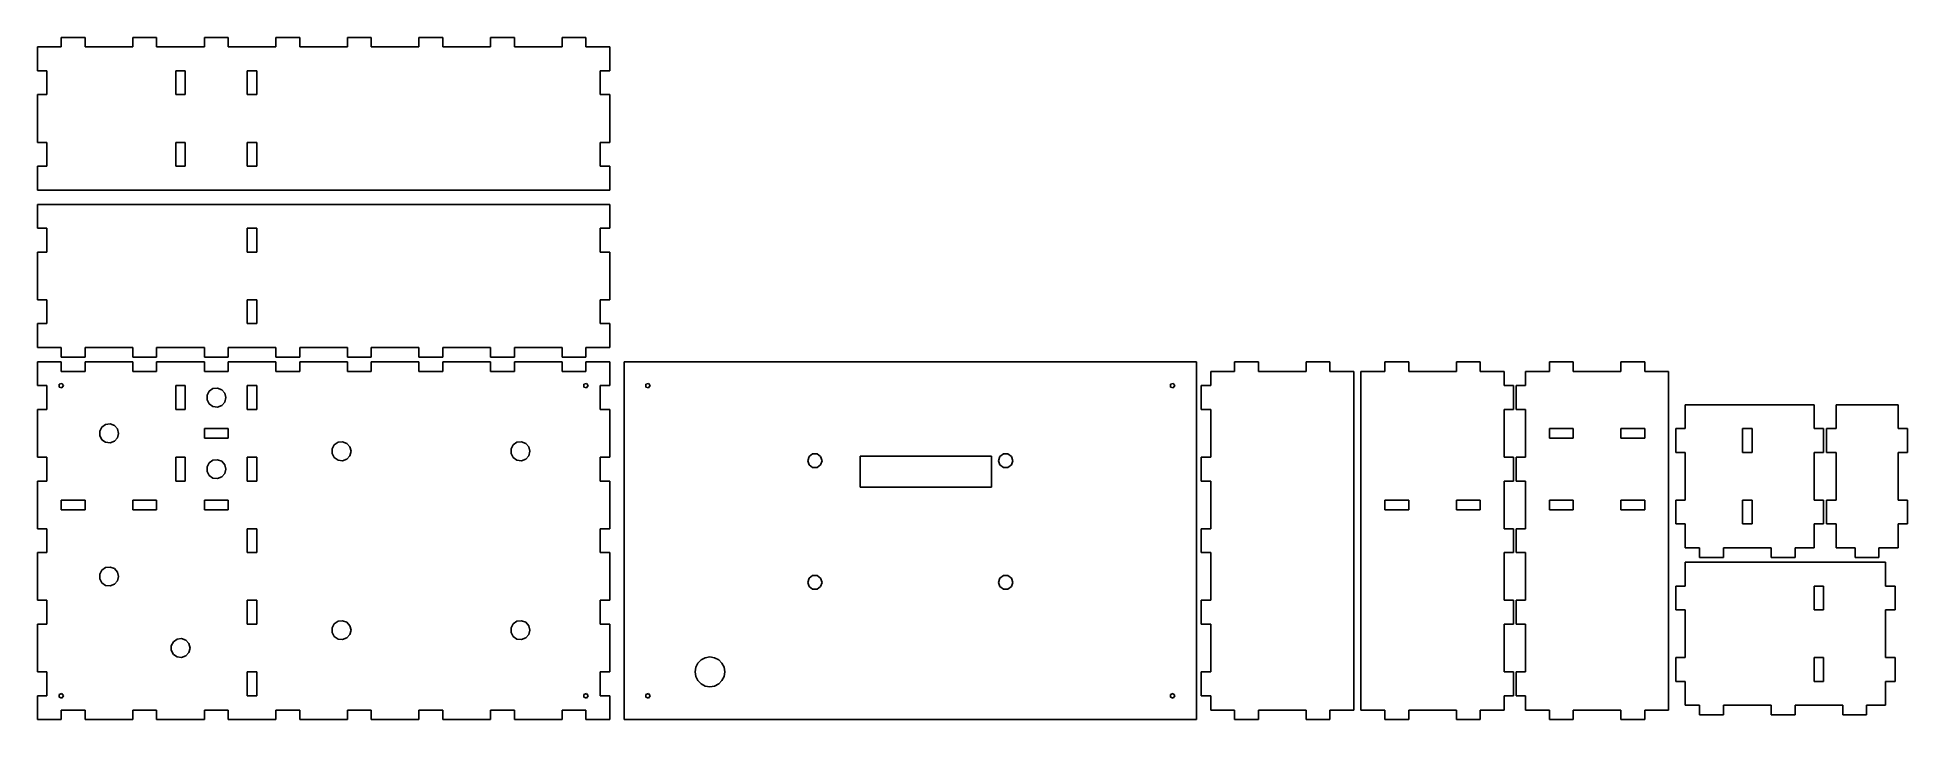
# Model space of a CAD drawing. Header units: metres. Extents: x 0 to 784, y 0 to 286.
import ezdxf

# ---------------------------------------------------------------- set-up
doc = ezdxf.new("R2010")
doc.units = ezdxf.units.M

msp = doc.modelspace()

# ---------------------------------------------------------------- linework, layer by layer
for p, q in [((20, 286), (10, 286)), ((10, 286), (10, 282)), ((20, 282), (20, 286)), ((50, 286), (40, 286)), ((40, 286), (40, 282)), ((50, 282), (50, 286)), ((80, 286), (70, 286)), ((70, 286), (70, 282)), ((80, 282), (80, 286)), ((110, 286), (100, 286)), ((100, 286), (100, 282)), ((110, 282), (110, 286)), ((140, 286), (130, 286)), ((130, 286), (130, 282)), ((140, 282), (140, 286)), ((170, 286), (160, 286)), ((160, 286), (160, 282)), ((170, 282), (170, 286)), ((200, 286), (190, 286)), ((190, 286), (190, 282)), ((200, 282), (200, 286)), ((230, 286), (220, 286)), ((220, 286), (220, 282)), ((230, 282), (230, 286)), ((10, 282), (0, 282)), ((0, 282), (0, 272)), ((40, 282), (20, 282)), ((70, 282), (50, 282)), ((100, 282), (80, 282)), ((130, 282), (110, 282)), ((160, 282), (140, 282)), ((190, 282), (170, 282)), ((220, 282), (200, 282)), ((240, 282), (230, 282)), ((240, 272), (240, 282)), ((0, 272), (4, 272)), ((4, 272), (4, 262)), ((58, 262), (58, 272)), ((58, 272), (62, 272)), ((62, 272), (62, 262)), ((88, 262), (88, 272)), ((88, 272), (92, 272)), ((92, 272), (92, 262)), ((236, 262), (236, 272)), ((236, 272), (240, 272)), ((4, 262), (0, 262)), ((0, 262), (0, 242)), ((62, 262), (58, 262)), ((92, 262), (88, 262)), ((240, 262), (236, 262)), ((240, 242), (240, 262)), ((0, 242), (4, 242)), ((4, 242), (4, 232)), ((58, 232), (58, 242)), ((58, 242), (62, 242)), ((62, 242), (62, 232)), ((88, 232), (88, 242)), ((88, 242), (92, 242)), ((92, 242), (92, 232)), ((236, 232), (236, 242)), ((236, 242), (240, 242)), ((4, 232), (0, 232)), ((0, 232), (0, 222)), ((62, 232), (58, 232)), ((92, 232), (88, 232)), ((240, 232), (236, 232)), ((240, 222), (240, 232)), ((0, 222), (240, 222)), ((240, 216), (0, 216)), ((0, 216), (0, 206)), ((240, 206), (240, 216)), ((0, 206), (4, 206)), ((4, 206), (4, 196)), ((88, 196), (88, 206)), ((88, 206), (92, 206)), ((92, 206), (92, 196)), ((236, 196), (236, 206)), ((236, 206), (240, 206)), ((4, 196), (0, 196)), ((0, 196), (0, 176)), ((92, 196), (88, 196)), ((240, 196), (236, 196)), ((240, 176), (240, 196)), ((0, 176), (4, 176)), ((4, 176), (4, 166)), ((88, 166), (88, 176)), ((88, 176), (92, 176)), ((92, 176), (92, 166)), ((236, 166), (236, 176)), ((236, 176), (240, 176)), ((4, 166), (0, 166)), ((0, 166), (0, 156)), ((92, 166), (88, 166)), ((240, 166), (236, 166)), ((240, 156), (240, 166)), ((0, 156), (10, 156)), ((10, 150), (0, 150)), ((0, 150), (0, 140)), ((10, 156), (10, 152)), ((10, 152), (20, 152)), ((10, 146), (10, 150)), ((20, 156), (40, 156)), ((20, 152), (20, 156)), ((40, 150), (20, 150)), ((20, 150), (20, 146)), ((40, 156), (40, 152)), ((40, 152), (50, 152)), ((40, 146), (40, 150)), ((50, 152), (50, 156)), ((50, 156), (70, 156)), ((70, 150), (50, 150)), ((50, 150), (50, 146)), ((70, 156), (70, 152)), ((70, 152), (80, 152)), ((70, 146), (70, 150)), ((80, 152), (80, 156)), ((80, 156), (100, 156)), ((100, 150), (80, 150)), ((80, 150), (80, 146)), ((100, 156), (100, 152)), ((100, 152), (110, 152)), ((100, 146), (100, 150)), ((110, 152), (110, 156)), ((110, 156), (130, 156)), ((130, 150), (110, 150)), ((110, 150), (110, 146)), ((130, 156), (130, 152)), ((130, 152), (140, 152)), ((130, 146), (130, 150)), ((140, 152), (140, 156)), ((140, 156), (160, 156)), ((160, 150), (140, 150)), ((140, 150), (140, 146)), ((160, 156), (160, 152)), ((160, 152), (170, 152)), ((160, 146), (160, 150)), ((170, 152), (170, 156)), ((170, 156), (190, 156)), ((190, 150), (170, 150)), ((170, 150), (170, 146)), ((190, 156), (190, 152)), ((190, 152), (200, 152)), ((190, 146), (190, 150)), ((200, 152), (200, 156)), ((200, 156), (220, 156)), ((220, 150), (200, 150)), ((200, 150), (200, 146)), ((220, 156), (220, 152)), ((220, 152), (230, 152)), ((220, 146), (220, 150)), ((230, 152), (230, 156)), ((230, 156), (240, 156)), ((240, 150), (230, 150)), ((230, 150), (230, 146)), ((240, 140), (240, 150)), ((486, 150), (246, 150)), ((246, 150), (246, 0)), ((486, 0), (486, 150)), ((512, 150), (502, 150)), ((502, 150), (502, 146)), ((512, 146), (512, 150)), ((542, 150), (532, 150)), ((532, 150), (532, 146)), ((542, 146), (542, 150)), ((575, 150), (565, 150)), ((565, 150), (565, 146)), ((575, 146), (575, 150)), ((605, 150), (595, 150)), ((595, 150), (595, 146)), ((605, 146), (605, 150)), ((644, 150), (634, 150)), ((634, 150), (634, 146)), ((644, 146), (644, 150)), ((674, 150), (664, 150)), ((664, 150), (664, 146)), ((674, 146), (674, 150)), ((20, 146), (10, 146)), ((50, 146), (40, 146)), ((80, 146), (70, 146)), ((110, 146), (100, 146)), ((140, 146), (130, 146)), ((170, 146), (160, 146)), ((200, 146), (190, 146)), ((230, 146), (220, 146)), ((502, 146), (492, 146)), ((492, 146), (492, 140)), ((532, 146), (512, 146)), ((552, 146), (542, 146)), ((552, 4), (552, 146)), ((565, 146), (555, 146)), ((555, 146), (555, 4)), ((595, 146), (575, 146)), ((615, 146), (605, 146)), ((615, 140), (615, 146)), ((634, 146), (624, 146)), ((624, 146), (624, 140)), ((664, 146), (644, 146)), ((684, 146), (674, 146)), ((684, 4), (684, 146)), ((0, 140), (4, 140)), ((4, 140), (4, 130)), ((9.191, 140.588), (10.309, 140.951)), ((9.191, 139.412), (9.191, 140.588)), ((10.309, 139.049), (9.191, 139.412)), ((10.309, 140.951), (11, 140)), ((11, 140), (10.309, 139.049)), ((58, 130), (58, 140)), ((58, 140), (62, 140)), ((62, 140), (62, 130)), ((71.1162, 135.957), (72.006, 137.652)), ((71.1162, 134.043), (71.1162, 135.957)), ((72.006, 132.348), (71.1162, 134.043)), ((72.006, 137.652), (73.5816, 138.74)), ((73.5816, 138.74), (75.4821, 138.971)), ((75.4821, 138.971), (77.2722, 138.292)), ((77.2722, 138.292), (78.5418, 136.859)), ((78.5418, 136.859), (79, 135)), ((79, 135), (78.5418, 133.141)), ((88, 130), (88, 140)), ((88, 140), (92, 140)), ((92, 140), (92, 130)), ((229.191, 140.588), (230.309, 140.951)), ((229.191, 139.412), (229.191, 140.588)), ((230.309, 139.049), (229.191, 139.412)), ((230.309, 140.951), (231, 140)), ((231, 140), (230.309, 139.049)), ((236, 130), (236, 140)), ((236, 140), (240, 140)), ((255.191, 140.588), (256.309, 140.951)), ((255.191, 139.412), (255.191, 140.588)), ((256.309, 139.049), (255.191, 139.412)), ((256.309, 140.951), (257, 140)), ((257, 140), (256.309, 139.049)), ((475.191, 140.588), (476.309, 140.951)), ((475.191, 139.412), (475.191, 140.588)), ((476.309, 139.049), (475.191, 139.412)), ((476.309, 140.951), (477, 140)), ((477, 140), (476.309, 139.049)), ((492, 140), (488, 140)), ((488, 140), (488, 130)), ((619, 140), (615, 140)), ((619, 130), (619, 140)), ((624, 140), (620, 140)), ((620, 140), (620, 130)), ((4, 130), (0, 130)), ((0, 130), (0, 110)), ((62, 130), (58, 130)), ((73.5816, 131.26), (72.006, 132.348)), ((75.4821, 131.029), (73.5816, 131.26)), ((77.2722, 131.708), (75.4821, 131.029)), ((78.5418, 133.141), (77.2722, 131.708)), ((92, 130), (88, 130)), ((240, 130), (236, 130)), ((240, 110), (240, 130)), ((488, 130), (492, 130)), ((492, 130), (492, 110)), ((615, 110), (615, 130)), ((615, 130), (619, 130)), ((620, 130), (624, 130)), ((624, 130), (624, 110)), ((745, 132), (691, 132)), ((691, 132), (691, 122)), ((745, 122), (745, 132)), ((780.2, 132), (754.2, 132)), ((754.2, 132), (754.2, 122)), ((780.2, 122), (780.2, 132)), ((26.1162, 120.957), (27.006, 122.652)), ((26.1162, 119.043), (26.1162, 120.957)), ((27.006, 117.348), (26.1162, 119.043)), ((27.006, 122.652), (28.5816, 123.74)), ((28.5816, 123.74), (30.4821, 123.971)), ((30.4821, 123.971), (32.2722, 123.292)), ((32.2722, 123.292), (33.5418, 121.859)), ((33.5418, 118.141), (32.2722, 116.708)), ((33.5418, 121.859), (34, 120)), ((34, 120), (33.5418, 118.141)), ((70, 118), (70, 122)), ((70, 122), (80, 122)), ((80, 118), (70, 118)), ((80, 122), (80, 118)), ((634, 118), (634, 122)), ((634, 122), (644, 122)), ((644, 118), (634, 118)), ((644, 122), (644, 118)), ((664, 118), (664, 122)), ((664, 122), (674, 122)), ((674, 118), (664, 118)), ((674, 122), (674, 118)), ((691, 122), (687, 122)), ((687, 122), (687, 112)), ((715, 112), (715, 122)), ((715, 122), (719, 122)), ((719, 122), (719, 112)), ((749, 122), (745, 122)), ((749, 112), (749, 122)), ((754.2, 122), (750.2, 122)), ((750.2, 122), (750.2, 112)), ((784.2, 122), (780.2, 122)), ((784.2, 112), (784.2, 122)), ((0, 110), (4, 110)), ((4, 110), (4, 100)), ((28.5816, 116.26), (27.006, 117.348)), ((30.4821, 116.029), (28.5816, 116.26)), ((32.2722, 116.708), (30.4821, 116.029)), ((58, 100), (58, 110)), ((58, 110), (62, 110)), ((62, 110), (62, 100)), ((88, 100), (88, 110)), ((88, 110), (92, 110)), ((92, 110), (92, 100)), ((123.616, 113.457), (124.506, 115.152)), ((123.616, 111.543), (123.616, 113.457)), ((124.506, 109.848), (123.616, 111.543)), ((124.506, 115.152), (126.082, 116.24)), ((126.082, 108.76), (124.506, 109.848)), ((126.082, 116.24), (127.982, 116.471)), ((127.982, 116.471), (129.772, 115.792)), ((129.772, 115.792), (131.042, 114.359)), ((131.042, 110.641), (129.772, 109.208)), ((131.042, 114.359), (131.5, 112.5)), ((131.5, 112.5), (131.042, 110.641)), ((198.616, 113.457), (199.506, 115.152)), ((198.616, 111.543), (198.616, 113.457)), ((199.506, 109.848), (198.616, 111.543)), ((199.506, 115.152), (201.082, 116.24)), ((201.082, 108.76), (199.506, 109.848)), ((201.082, 116.24), (202.982, 116.471)), ((202.982, 116.471), (204.772, 115.792)), ((204.772, 115.792), (206.042, 114.359)), ((206.042, 110.641), (204.772, 109.208)), ((206.042, 114.359), (206.5, 112.5)), ((206.5, 112.5), (206.042, 110.641)), ((236, 100), (236, 110)), ((236, 110), (240, 110)), ((323, 108.5), (323.573, 110.263)), ((323.573, 110.263), (325.073, 111.353)), ((325.073, 111.353), (326.927, 111.353)), ((326.927, 111.353), (328.427, 110.263)), ((328.427, 110.263), (329, 108.5)), ((345, 97.5), (345, 110.5)), ((345, 110.5), (400, 110.5)), ((400, 110.5), (400, 97.5)), ((403, 108.5), (403.573, 110.263)), ((403.573, 110.263), (405.073, 111.353)), ((405.073, 111.353), (406.927, 111.353)), ((406.927, 111.353), (408.427, 110.263)), ((408.427, 110.263), (409, 108.5)), ((492, 110), (488, 110)), ((488, 110), (488, 100)), ((619, 110), (615, 110)), ((619, 100), (619, 110)), ((624, 110), (620, 110)), ((620, 110), (620, 100)), ((687, 112), (691, 112)), ((691, 112), (691, 92)), ((719, 112), (715, 112)), ((745, 92), (745, 112)), ((745, 112), (749, 112)), ((750.2, 112), (754.2, 112)), ((754.2, 112), (754.2, 92)), ((780.2, 92), (780.2, 112)), ((780.2, 112), (784.2, 112)), ((71.1162, 105.957), (72.006, 107.652)), ((71.1162, 104.043), (71.1162, 105.957)), ((72.006, 102.348), (71.1162, 104.043)), ((72.006, 107.652), (73.5816, 108.74)), ((73.5816, 101.26), (72.006, 102.348)), ((73.5816, 108.74), (75.4821, 108.971)), ((75.4821, 108.971), (77.2722, 108.292)), ((77.2722, 108.292), (78.5418, 106.859)), ((78.5418, 103.141), (77.2722, 101.708)), ((78.5418, 106.859), (79, 105)), ((79, 105), (78.5418, 103.141)), ((127.982, 108.529), (126.082, 108.76)), ((129.772, 109.208), (127.982, 108.529)), ((202.982, 108.529), (201.082, 108.76)), ((204.772, 109.208), (202.982, 108.529)), ((323.573, 106.737), (323, 108.5)), ((325.073, 105.647), (323.573, 106.737)), ((326.927, 105.647), (325.073, 105.647)), ((328.427, 106.737), (326.927, 105.647)), ((329, 108.5), (328.427, 106.737)), ((403.573, 106.737), (403, 108.5)), ((405.073, 105.647), (403.573, 106.737)), ((406.927, 105.647), (405.073, 105.647)), ((408.427, 106.737), (406.927, 105.647)), ((409, 108.5), (408.427, 106.737)), ((4, 100), (0, 100)), ((0, 100), (0, 80)), ((62, 100), (58, 100)), ((75.4821, 101.029), (73.5816, 101.26)), ((77.2722, 101.708), (75.4821, 101.029)), ((92, 100), (88, 100)), ((240, 100), (236, 100)), ((240, 80), (240, 100)), ((400, 97.5), (345, 97.5)), ((488, 100), (492, 100)), ((492, 100), (492, 80)), ((615, 80), (615, 100)), ((615, 100), (619, 100)), ((620, 100), (624, 100)), ((624, 100), (624, 80)), ((10, 88), (10, 92)), ((10, 92), (20, 92)), ((20, 88), (10, 88)), ((20, 92), (20, 88)), ((40, 88), (40, 92)), ((40, 92), (50, 92)), ((50, 88), (40, 88)), ((50, 92), (50, 88)), ((70, 88), (70, 92)), ((70, 92), (80, 92)), ((80, 88), (70, 88)), ((80, 92), (80, 88)), ((565, 88), (565, 92)), ((565, 92), (575, 92)), ((575, 88), (565, 88)), ((575, 92), (575, 88)), ((595, 88), (595, 92)), ((595, 92), (605, 92)), ((605, 88), (595, 88)), ((605, 92), (605, 88)), ((634, 88), (634, 92)), ((634, 92), (644, 92)), ((644, 88), (634, 88)), ((644, 92), (644, 88)), ((664, 88), (664, 92)), ((664, 92), (674, 92)), ((674, 88), (664, 88)), ((674, 92), (674, 88)), ((691, 92), (687, 92)), ((687, 92), (687, 82)), ((715, 82), (715, 92)), ((715, 92), (719, 92)), ((719, 92), (719, 82)), ((749, 92), (745, 92)), ((749, 82), (749, 92)), ((754.2, 92), (750.2, 92)), ((750.2, 92), (750.2, 82)), ((784.2, 92), (780.2, 92)), ((784.2, 82), (784.2, 92)), ((0, 80), (4, 80)), ((4, 80), (4, 70)), ((88, 70), (88, 80)), ((88, 80), (92, 80)), ((92, 80), (92, 70)), ((236, 70), (236, 80)), ((236, 80), (240, 80)), ((492, 80), (488, 80)), ((488, 80), (488, 70)), ((619, 80), (615, 80)), ((619, 70), (619, 80)), ((624, 80), (620, 80)), ((620, 80), (620, 70)), ((687, 82), (691, 82)), ((691, 82), (691, 72)), ((719, 82), (715, 82)), ((745, 72), (745, 82)), ((745, 82), (749, 82)), ((750.2, 82), (754.2, 82)), ((754.2, 82), (754.2, 72)), ((780.2, 72), (780.2, 82)), ((780.2, 82), (784.2, 82)), ((691, 72), (697, 72)), ((697, 72), (697, 68)), ((707, 72), (727, 72)), ((707, 68), (707, 72)), ((727, 72), (727, 68)), ((737, 68), (737, 72)), ((737, 72), (745, 72)), ((754.2, 72), (762.2, 72)), ((762.2, 72), (762.2, 68)), ((772.2, 72), (780.2, 72)), ((772.2, 68), (772.2, 72)), ((4, 70), (0, 70)), ((0, 70), (0, 50)), ((27.006, 62.6525), (28.5816, 63.7401)), ((28.5816, 63.7401), (30.4821, 63.9708)), ((30.4821, 63.9708), (32.2722, 63.2919)), ((32.2722, 63.2919), (33.5418, 61.8589)), ((92, 70), (88, 70)), ((240, 70), (236, 70)), ((240, 50), (240, 70)), ((488, 70), (492, 70)), ((492, 70), (492, 50)), ((615, 50), (615, 70)), ((615, 70), (619, 70)), ((620, 70), (624, 70)), ((624, 70), (624, 50)), ((775, 66), (691, 66)), ((691, 66), (691, 56)), ((697, 68), (707, 68)), ((727, 68), (737, 68)), ((762.2, 68), (772.2, 68)), ((775, 56), (775, 66)), ((26.1162, 60.9573), (27.006, 62.6525)), ((26.1162, 59.0427), (26.1162, 60.9573)), ((27.006, 57.3475), (26.1162, 59.0427)), ((28.5816, 56.2599), (27.006, 57.3475)), ((30.4821, 56.0292), (28.5816, 56.2599)), ((32.2722, 56.7081), (30.4821, 56.0292)), ((33.5418, 58.1411), (32.2722, 56.7081)), ((33.5418, 61.8589), (34, 60)), ((34, 60), (33.5418, 58.1411)), ((323, 57.5), (323.573, 59.2634)), ((323.573, 55.7366), (323, 57.5)), ((323.573, 59.2634), (325.073, 60.3532)), ((325.073, 54.6468), (323.573, 55.7366)), ((325.073, 60.3532), (326.927, 60.3532)), ((326.927, 60.3532), (328.427, 59.2634)), ((328.427, 55.7366), (326.927, 54.6468)), ((328.427, 59.2634), (329, 57.5)), ((329, 57.5), (328.427, 55.7366)), ((403, 57.5), (403.573, 59.2634)), ((403.573, 55.7366), (403, 57.5)), ((403.573, 59.2634), (405.073, 60.3532)), ((405.073, 54.6468), (403.573, 55.7366)), ((405.073, 60.3532), (406.927, 60.3532)), ((406.927, 60.3532), (408.427, 59.2634)), ((408.427, 55.7366), (406.927, 54.6468)), ((408.427, 59.2634), (409, 57.5)), ((409, 57.5), (408.427, 55.7366)), ((691, 56), (687, 56)), ((687, 56), (687, 46)), ((745, 46), (745, 56)), ((745, 56), (749, 56)), ((749, 56), (749, 46)), ((779, 56), (775, 56)), ((779, 46), (779, 56)), ((0, 50), (4, 50)), ((4, 50), (4, 40)), ((88, 40), (88, 50)), ((88, 50), (92, 50)), ((92, 50), (92, 40)), ((236, 40), (236, 50)), ((236, 50), (240, 50)), ((326.927, 54.6468), (325.073, 54.6468)), ((406.927, 54.6468), (405.073, 54.6468)), ((492, 50), (488, 50)), ((488, 50), (488, 40)), ((619, 50), (615, 50)), ((619, 40), (619, 50)), ((624, 50), (620, 50)), ((620, 50), (620, 40)), ((4, 40), (0, 40)), ((0, 40), (0, 20)), ((92, 40), (88, 40)), ((123.616, 38.4573), (124.506, 40.1525)), ((124.506, 40.1525), (126.082, 41.2401)), ((126.082, 41.2401), (127.982, 41.4708)), ((127.982, 41.4708), (129.772, 40.7919)), ((129.772, 40.7919), (131.042, 39.3589)), ((131.042, 39.3589), (131.5, 37.5)), ((198.616, 38.4573), (199.506, 40.1525)), ((199.506, 40.1525), (201.082, 41.2401)), ((201.082, 41.2401), (202.982, 41.4708)), ((202.982, 41.4708), (204.772, 40.7919)), ((204.772, 40.7919), (206.042, 39.3589)), ((206.042, 39.3589), (206.5, 37.5)), ((240, 40), (236, 40)), ((240, 20), (240, 40)), ((488, 40), (492, 40)), ((492, 40), (492, 20)), ((615, 20), (615, 40)), ((615, 40), (619, 40)), ((620, 40), (624, 40)), ((624, 40), (624, 20)), ((687, 46), (691, 46)), ((691, 46), (691, 26)), ((749, 46), (745, 46)), ((775, 26), (775, 46)), ((775, 46), (779, 46)), ((56.1162, 30.9573), (57.006, 32.6525)), ((57.006, 32.6525), (58.5816, 33.7401)), ((58.5816, 33.7401), (60.4821, 33.9708)), ((60.4821, 33.9708), (62.2722, 33.2919)), ((62.2722, 33.2919), (63.5418, 31.8589)), ((63.5418, 31.8589), (64, 30)), ((123.616, 36.5427), (123.616, 38.4573)), ((124.506, 34.8475), (123.616, 36.5427)), ((126.082, 33.7599), (124.506, 34.8475)), ((127.982, 33.5292), (126.082, 33.7599)), ((129.772, 34.2081), (127.982, 33.5292)), ((131.042, 35.6411), (129.772, 34.2081)), ((131.5, 37.5), (131.042, 35.6411)), ((198.616, 36.5427), (198.616, 38.4573)), ((199.506, 34.8475), (198.616, 36.5427)), ((201.082, 33.7599), (199.506, 34.8475)), ((202.982, 33.5292), (201.082, 33.7599)), ((204.772, 34.2081), (202.982, 33.5292)), ((206.042, 35.6411), (204.772, 34.2081)), ((206.5, 37.5), (206.042, 35.6411)), ((56.1162, 29.0427), (56.1162, 30.9573)), ((57.006, 27.3475), (56.1162, 29.0427)), ((58.5816, 26.2599), (57.006, 27.3475)), ((60.4821, 26.0292), (58.5816, 26.2599)), ((62.2722, 26.7081), (60.4821, 26.0292)), ((63.5418, 28.1411), (62.2722, 26.7081)), ((64, 30), (63.5418, 28.1411)), ((276.056, 21.9314), (276.944, 23.6736)), ((276.944, 23.6736), (278.326, 25.0564)), ((278.326, 25.0564), (280.069, 25.9441)), ((280.069, 25.9441), (282, 26.25)), ((282, 26.25), (283.931, 25.9441)), ((283.931, 25.9441), (285.674, 25.0564)), ((285.674, 25.0564), (287.056, 23.6736)), ((287.056, 23.6736), (287.944, 21.9314)), ((691, 26), (687, 26)), ((687, 26), (687, 16)), ((745, 16), (745, 26)), ((745, 26), (749, 26)), ((749, 26), (749, 16)), ((779, 26), (775, 26)), ((779, 16), (779, 26)), ((0, 20), (4, 20)), ((4, 20), (4, 10)), ((88, 10), (88, 20)), ((88, 20), (92, 20)), ((92, 20), (92, 10)), ((236, 10), (236, 20)), ((236, 20), (240, 20)), ((275.75, 20), (276.056, 21.9314)), ((276.056, 18.0686), (275.75, 20)), ((276.944, 16.3263), (276.056, 18.0686)), ((278.326, 14.9436), (276.944, 16.3263)), ((287.056, 16.3263), (285.674, 14.9436)), ((287.944, 18.0686), (287.056, 16.3263)), ((287.944, 21.9314), (288.25, 20)), ((288.25, 20), (287.944, 18.0686)), ((492, 20), (488, 20)), ((488, 20), (488, 10)), ((619, 20), (615, 20)), ((619, 10), (619, 20)), ((624, 20), (620, 20)), ((620, 20), (620, 10)), ((687, 16), (691, 16)), ((691, 16), (691, 6)), ((749, 16), (745, 16)), ((775, 6), (775, 16)), ((775, 16), (779, 16)), ((4, 10), (0, 10)), ((0, 10), (0, 0)), ((9.191, 10.5878), (10.309, 10.951)), ((9.191, 9.4122), (9.191, 10.5878)), ((10.309, 9.0489), (9.191, 9.4122)), ((10.309, 10.951), (11, 10)), ((11, 10), (10.309, 9.0489)), ((92, 10), (88, 10)), ((229.191, 10.5878), (230.309, 10.951)), ((229.191, 9.4122), (229.191, 10.5878)), ((230.309, 9.0489), (229.191, 9.4122)), ((230.309, 10.951), (231, 10)), ((231, 10), (230.309, 9.0489)), ((240, 10), (236, 10)), ((240, 0), (240, 10)), ((255.191, 10.5878), (256.309, 10.951)), ((255.191, 9.4122), (255.191, 10.5878)), ((256.309, 9.0489), (255.191, 9.4122)), ((256.309, 10.951), (257, 10)), ((257, 10), (256.309, 9.0489)), ((280.069, 14.0559), (278.326, 14.9436)), ((282, 13.75), (280.069, 14.0559)), ((283.931, 14.0559), (282, 13.75)), ((285.674, 14.9436), (283.931, 14.0559)), ((475.191, 10.5878), (476.309, 10.951)), ((475.191, 9.4122), (475.191, 10.5878)), ((476.309, 9.0489), (475.191, 9.4122)), ((476.309, 10.951), (477, 10)), ((477, 10), (476.309, 9.0489)), ((488, 10), (492, 10)), ((492, 10), (492, 4)), ((615, 4), (615, 10)), ((615, 10), (619, 10)), ((620, 10), (624, 10)), ((624, 10), (624, 4)), ((0, 0), (10, 0)), ((10, 4), (20, 4)), ((10, 0), (10, 4)), ((20, 4), (20, 0)), ((20, 0), (40, 0)), ((40, 0), (40, 4)), ((40, 4), (50, 4)), ((50, 4), (50, 0)), ((50, 0), (70, 0)), ((70, 0), (70, 4)), ((70, 4), (80, 4)), ((80, 4), (80, 0)), ((80, 0), (100, 0)), ((100, 0), (100, 4)), ((100, 4), (110, 4)), ((110, 4), (110, 0)), ((110, 0), (130, 0)), ((130, 0), (130, 4)), ((130, 4), (140, 4)), ((140, 4), (140, 0)), ((140, 0), (160, 0)), ((160, 0), (160, 4)), ((160, 4), (170, 4)), ((170, 4), (170, 0)), ((170, 0), (190, 0)), ((190, 0), (190, 4)), ((190, 4), (200, 4)), ((200, 4), (200, 0)), ((200, 0), (220, 0)), ((220, 0), (220, 4)), ((220, 4), (230, 4)), ((230, 4), (230, 0)), ((230, 0), (240, 0)), ((246, 0), (486, 0)), ((492, 4), (502, 4)), ((502, 4), (502, 0)), ((502, 0), (512, 0)), ((512, 4), (532, 4)), ((512, 0), (512, 4)), ((532, 4), (532, 0)), ((532, 0), (542, 0)), ((542, 0), (542, 4)), ((542, 4), (552, 4)), ((555, 4), (565, 4)), ((565, 4), (565, 0)), ((565, 0), (575, 0)), ((575, 4), (595, 4)), ((575, 0), (575, 4)), ((595, 4), (595, 0)), ((595, 0), (605, 0)), ((605, 0), (605, 4)), ((605, 4), (615, 4)), ((624, 4), (634, 4)), ((634, 4), (634, 0)), ((634, 0), (644, 0)), ((644, 4), (664, 4)), ((644, 0), (644, 4)), ((664, 4), (664, 0)), ((664, 0), (674, 0)), ((674, 0), (674, 4)), ((674, 4), (684, 4)), ((691, 6), (697, 6)), ((697, 6), (697, 2)), ((697, 2), (707, 2)), ((707, 6), (727, 6)), ((707, 2), (707, 6)), ((727, 6), (727, 2)), ((727, 2), (737, 2)), ((737, 2), (737, 6)), ((737, 6), (757, 6)), ((757, 6), (757, 2)), ((757, 2), (767, 2)), ((767, 2), (767, 6)), ((767, 6), (775, 6))]:
    msp.add_line(p, q)

doc.saveas('drawing.dxf')
